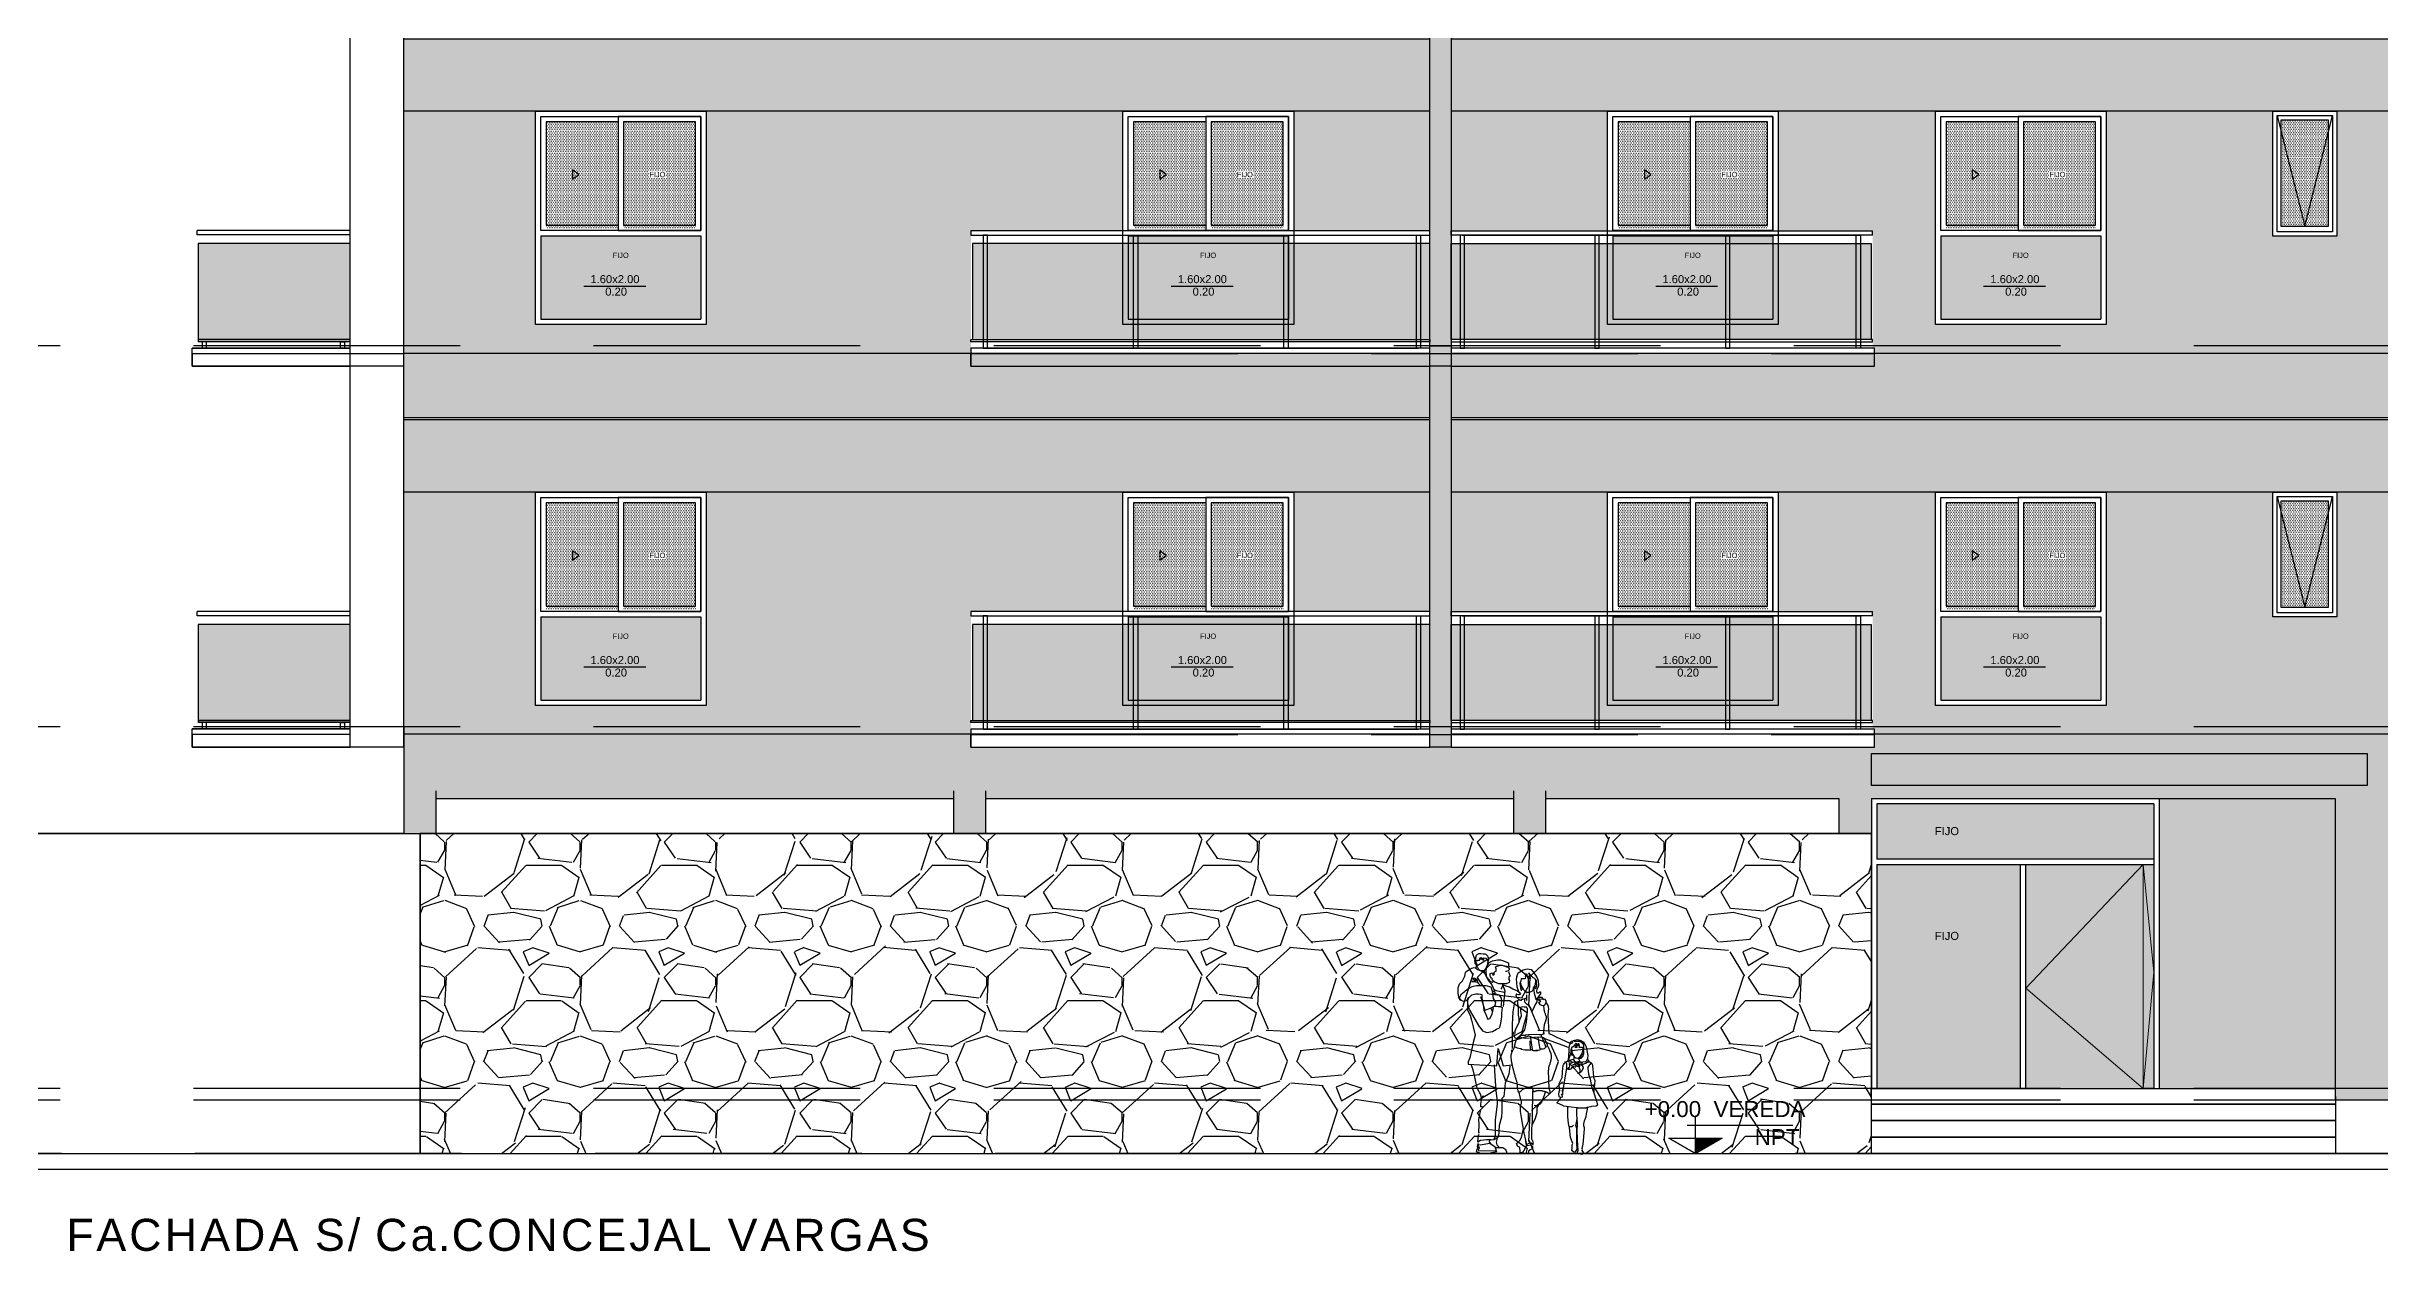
# Model space of a CAD drawing. Header units: metres. Extents: x 126 to 596, y -539 to -70.
# Drawn here: x 392.52 to 414.38, y -398.01 to -386.72 of the extents above; entities that cross this region are included whole.
import ezdxf
from ezdxf.enums import TextEntityAlignment as Align

# ---------------------------------------------------------------- set-up
doc = ezdxf.new("R2010")
doc.units = ezdxf.units.M
doc.header["$LTSCALE"] = 10
doc.linetypes.add('DASHED2', pattern=[0.375, 0.25, -0.125])
doc.linetypes.add('HIDDEN', pattern=[0.375, 0.25, -0.125])
for name, color, linetype in [('0.1', 1, 'Continuous'), ('01', 1, 'Continuous'), ('02', 2, 'Continuous'), ('3', 3, 'Continuous'), ('A-Aberturas', 2, 'Continuous'), ('A-Balcon', 1, 'Continuous'), ('A-Mampostería', 6, 'Continuous'), ('A-NIVELES', 1, 'Continuous'), ('A-Pisos', 1, 'Continuous'), ('A-Proyección', 1, 'HIDDEN'), ('A-Revoques', 1, 'Continuous'), ('Aberturas en Fachadas', 2, 'Continuous'), ('Corte t', 2, 'Continuous'), ('Expresión Vidrio', 252, 'Continuous'), ('Fachada', 3, 'Continuous'), ('Fachada 01', 1, 'Continuous'), ('Fachada 02', 2, 'Continuous'), ('PISO', 251, 'Continuous'), ('Texto', 3, 'Continuous'), ('Texto Detalles Aberturas', 3, 'Continuous')]:
    doc.layers.add(name, color=color, linetype=linetype)
doc.layers.add('M1-Muro Común 20', color=12, linetype='Continuous', transparency=0.5)
doc.styles.add('Arial', font='arial.ttf')
doc.styles.add('COTAS', font='ROMANS.shx', dxfattribs={"width": 0.7})
doc.styles.add('ROMANS', font='arial.ttf', dxfattribs={"width": 1.02, "height": 1.2})

# ---------------------------------------------------------------- blocks, each defined once
blk = doc.blocks.new('aberturas 2')
at = {"layer": 'Expresión Vidrio'}
h = blk.add_hatch(dxfattribs=at)
h.set_pattern_fill('DOTS', color=252, scale=0.01)
h.set_pattern_definition([(0, (-1009.145685, 397.000675), (0.0079375, 0.015875), [0, -0.015875])])
h.paths.add_polyline_path([(315.617, -169.076), (315.617, -168.076), (316.292, -168.076), (316.292, -169.076)])
h = blk.add_hatch(dxfattribs=at)
h.set_pattern_fill('DOTS', color=252, scale=0.01)
h.set_pattern_definition([(0, (-1009.595685, 397.000675), (0.0079375, 0.015875), [0, -0.015875])])
h.paths.add_polyline_path([(316.342, -169.076), (316.342, -168.076), (317.017, -168.076), (317.017, -169.076)])
h = blk.add_hatch(dxfattribs=at)
h.set_pattern_fill('DOTS', color=252, scale=0.01)
h.set_pattern_definition([(0, (0, -0.05), (0.0079375, 0.015875), [0, -0.015875])])
h.paths.add_polyline_path([(317.067, -169.926), (317.067, -169.146), (315.567, -169.146), (315.567, -169.926)])
at = {"layer": 'A-Aberturas'}
for p, q in [((315.567, -169.146), (315.567, -169.926)), ((315.567, -169.146), (317.067, -169.146)), ((317.067, -169.146), (317.067, -169.926)), ((315.567, -169.926), (317.067, -169.926))]:
    blk.add_line(p, q, dxfattribs=at)
for points in [[(317.117, -169.976), (315.517, -169.976), (315.517, -167.976), (317.117, -167.976)], [(315.567, -169.096), (315.567, -168.026), (317.067, -168.026), (317.067, -169.096)], [(317.067, -168.026), (316.292, -168.026), (316.292, -169.096), (317.067, -169.096)]]:
    blk.add_lwpolyline(points, close=True, dxfattribs=at)
at = {"layer": 'A-Aberturas', "color": 1}
blk.add_lwpolyline([(316.292, -168.076), (315.617, -168.076), (315.617, -169.046), (316.292, -169.046)], dxfattribs=at)
blk.add_lwpolyline([(317.017, -168.076), (316.342, -168.076), (316.342, -169.046), (317.017, -169.046)], close=True, dxfattribs=at)
at = {"layer": 'Texto Detalles Aberturas', "color": 3}
blk.add_line((316.549, -169.618), (315.968, -169.618), dxfattribs=at)
at = {"layer": 'Texto Detalles Aberturas'}
blk.add_lwpolyline([(315.862, -168.527), (315.862, -168.613), (315.922, -168.57)], close=True, dxfattribs=at)
at = {"layer": 'Texto Detalles Aberturas', "color": 3, "style": 'ROMANS'}
for p in [(316.659, -168.57), (316.315, -169.327)]:
    blk.add_text('FIJO', height=0.05, dxfattribs=at).set_placement(p, align=Align.MIDDLE_CENTER)
for s, p in [('1.60x2.00', (316.031, -169.588)), ('0.20', (316.17, -169.705))]:
    blk.add_text(s, height=0.075, dxfattribs=at).set_placement(p)
blk = doc.blocks.new('fachada 1a 3')
at = {"layer": '0.1', "transparency": 33554636}
h = blk.add_hatch(color=253, dxfattribs=at)
h.dxf.hatch_style = 1
h.paths.add_polyline_path([(350.844, -132.151), (341.225, -132.151), (341.225, -131.551), (350.844, -131.551)])
h.paths.add_polyline_path([(365.065, -132.151), (351.044, -132.151), (351.044, -131.55), (365.065, -131.55)])
h = blk.add_hatch(color=253, dxfattribs=at)
h.dxf.hatch_style = 1
h.paths.add_polyline_path([(341.225, -132.851), (350.844, -132.851), (350.844, -132.171), (341.225, -132.171)])
h.paths.add_polyline_path([(351.044, -132.171), (365.065, -132.171), (365.065, -132.851), (351.044, -132.851)])
at = {"layer": 'A-Balcon', "transparency": 33554460}
h = blk.add_hatch(color=141, dxfattribs=at)
h.dxf.hatch_style = 1
h.paths.add_polyline_path([(346.559, -134.991), (350.844, -134.991), (350.844, -134.091), (346.559, -134.091)])
h = blk.add_hatch(color=141, dxfattribs=at)
h.dxf.hatch_style = 1
h.paths.add_polyline_path([(354.981, -134.991), (351.044, -134.991), (351.044, -134.091), (354.981, -134.091)])
at = {"layer": 'Expresión Vidrio'}
h = blk.add_hatch(dxfattribs=at)
h.set_pattern_fill('DOTS', color=252, scale=0.01)
h.set_pattern_definition([(0, (-966.36699, 431.926638), (0.0079375, 0.015875), [0, -0.015875])])
h.paths.add_polyline_path([(359.266, -133.931), (359.266, -132.931), (358.826, -132.931), (358.826, -133.931)])
at = {"layer": 'M1-Muro Común 20', "transparency": 33554687}
h = blk.add_hatch(color=8, dxfattribs=at)
h.dxf.hatch_style = 1
h.paths.add_polyline_path([(350.844, -131.481), (351.044, -131.481), (351.044, -135.241), (350.844, -135.241)])
at = {"layer": 'M1-Muro Común 20', "transparency": 33554534}
h = blk.add_hatch(color=254, dxfattribs=at)
h.dxf.hatch_style = 1
h.paths.add_polyline_path([(342.463, -132.851), (341.224, -132.851), (341.225, -134.981), (341.225, -134.981), (341.225, -135.12), (342.463, -135.12), (342.463, -135.011), (342.465, -135.011), (342.463, -134.991), (342.463, -134.091), (342.463, -134.011), (342.463, -133.971)])
h.paths.add_polyline_path([(365.065, -132.851), (364.112, -132.851), (364.112, -133.97), (365.024, -133.97), (365.024, -134.01), (364.924, -134.01), (364.924, -134.092), (365.024, -134.092), (365.024, -135.012), (364.892, -135.012), (364.924, -135.012), (364.924, -135.051), (365.065, -135.051)])
h.paths.add_polyline_path([(354.995, -135.071), (355.013, -135.071), (355.013, -135.12), (361.392, -135.12), (361.392, -135.012), (361.409, -135.012), (361.409, -134.992), (361.409, -134.092), (361.509, -134.092), (361.509, -134.01), (361.409, -134.01), (361.409, -133.97), (362.512, -133.97), (362.512, -132.851), (360.769, -132.851), (360.769, -134.018), (360.169, -134.018), (360.169, -132.851), (359.346, -132.851), (359.346, -134.021), (358.746, -134.021), (358.746, -132.851), (357.185, -132.851), (357.185, -134.851), (355.585, -134.851), (355.585, -132.851), (354.112, -132.851), (354.112, -133.971), (354.995, -133.971)])
h.paths.add_polyline_path([(346.544, -133.971), (347.969, -133.971), (347.969, -132.851), (344.063, -132.851), (344.063, -133.971), (344.063, -134.011), (344.063, -134.091), (344.063, -134.851), (342.463, -134.851), (342.463, -135.12), (346.544, -135.12)])
h.paths.add_polyline_path([(349.569, -133.971), (350.844, -133.971), (350.844, -132.851), (349.569, -132.851)])
h.paths.add_polyline_path([(351.044, -132.851), (351.044, -133.971), (352.512, -133.971), (352.512, -132.851)])
h.paths.add_polyline_path([(350.844, -133.971), (350.844, -132.851)])
at = {"layer": 'M1-Muro Común 20', "transparency": 33554460}
h = blk.add_hatch(color=141, dxfattribs=at)
h.dxf.hatch_style = 1
h.paths.add_polyline_path([(339.3, -134.99), (340.725, -134.99), (340.725, -134.091), (339.3, -134.091)])
at = {"layer": '0.1'}
for points in [[(350.844, -131.55), (341.225, -131.55)], [(365.065, -131.55), (351.044, -131.55)], [(350.844, -135.12), (341.225, -135.12)], [(365.065, -135.12), (351.044, -135.12)]]:
    blk.add_lwpolyline(points, dxfattribs=at)
at = {"layer": '02'}
for points in [[(350.844, -135.071), (346.544, -135.071), (346.544, -135.241), (350.844, -135.241), (350.844, -135.071)], [(351.044, -135.241), (355.013, -135.241), (355.013, -135.071), (351.044, -135.071), (351.044, -135.241)]]:
    blk.add_lwpolyline(points, dxfattribs=at)
at = {"layer": 'A-Aberturas'}
blk.add_lwpolyline([(358.746, -134.021), (358.746, -132.851), (359.346, -132.851), (359.346, -134.021), (358.746, -134.021)], dxfattribs=at)
for points in [[(358.746, -134.021), (358.746, -132.851), (359.346, -132.851), (359.346, -134.021)], [(358.786, -133.981), (358.786, -132.891), (359.306, -132.891), (359.306, -133.981)]]:
    blk.add_lwpolyline(points, close=True, dxfattribs=at)
at = {"layer": 'A-Aberturas', "color": 1}
blk.add_lwpolyline([(358.826, -133.931), (358.826, -132.931), (359.266, -132.931), (359.266, -133.931)], close=True, dxfattribs=at)
at = {"layer": 'A-Aberturas', "color": 253}
for points in [[(340.725, -134.01), (339.29, -134.01), (339.29, -133.97)], [(340.725, -133.97), (339.29, -133.97)], [(340.725, -134.99), (339.3, -134.99), (339.3, -135.011)], [(340.725, -135.011), (339.3, -135.011)], [(339.38, -135.07), (339.38, -135.011), (339.34, -135.011)], [(339.34, -135.07), (339.34, -135.011)], [(340.635, -135.07), (340.635, -135.011), (340.675, -135.011)], [(340.675, -135.07), (340.675, -135.011)]]:
    blk.add_lwpolyline(points, dxfattribs=at)
blk.add_lwpolyline([(339.3, -134.99), (340.725, -134.99), (340.725, -134.091), (339.3, -134.091)], close=True, dxfattribs=at)
at = {"layer": 'A-Balcon'}
for p, q in [((354.995, -134.011), (354.995, -133.971)), ((354.995, -135.011), (354.995, -134.991))]:
    blk.add_line(p, q, dxfattribs=at)
for points in [[(346.544, -134.011), (350.844, -134.011), (350.844, -133.971), (346.544, -133.971), (346.544, -134.011)], [(354.995, -134.011), (351.044, -134.011), (351.044, -133.971), (354.995, -133.971)], [(351.149, -134.011), (354.861, -134.011)], [(346.544, -134.991), (350.844, -134.991), (350.844, -135.011), (346.544, -135.011), (346.544, -134.991)], [(354.995, -134.991), (351.044, -134.991), (351.044, -135.011), (354.995, -135.011)]]:
    blk.add_lwpolyline(points, dxfattribs=at)
for points in [[(346.699, -135.071), (346.699, -134.011), (346.659, -134.011), (346.659, -135.071)], [(348.068, -135.071), (348.068, -134.011), (348.108, -134.011), (348.108, -135.071)], [(349.478, -135.071), (349.478, -134.011), (349.518, -134.011), (349.518, -135.071)], [(350.719, -135.071), (350.719, -134.011), (350.759, -134.011), (350.759, -135.071)], [(351.169, -135.071), (351.169, -134.011), (351.129, -134.011), (351.129, -135.071)], [(352.431, -135.071), (352.431, -134.011), (352.391, -134.011), (352.391, -135.071)], [(353.656, -135.071), (353.656, -134.011), (353.616, -134.011), (353.616, -135.071)], [(354.841, -135.071), (354.841, -134.011), (354.881, -134.011), (354.881, -135.071)], [(346.559, -134.991), (350.844, -134.991), (350.844, -134.091), (346.559, -134.091)], [(354.981, -134.991), (351.044, -134.991), (351.044, -134.091), (354.981, -134.091)]]:
    blk.add_lwpolyline(points, close=True, dxfattribs=at)
at = {"layer": 'A-Pisos'}
blk.add_line((346.679, -135.071), (350.739, -135.071), dxfattribs=at)
for points in [[(350.844, -132.851), (341.225, -132.851)], [(365.065, -132.851), (351.044, -132.851)]]:
    blk.add_lwpolyline(points, dxfattribs=at)
for p in [(352.411, -134.011), (353.636, -134.011), (348.088, -135.071), (349.498, -135.071)]:
    blk.add_point(p, dxfattribs=at)
at = {"layer": 'A-Proyección', "color": 1}
blk.add_lwpolyline([(358.786, -132.891), (359.046, -133.931), (359.306, -132.891)], dxfattribs=at)
at = {"layer": 'Corte t', "color": 4}
blk.add_lwpolyline([(350.844, -131.481), (351.044, -131.481), (351.044, -135.241), (350.844, -135.241)], close=True, dxfattribs=at)
at = {"layer": 'Fachada'}
blk.add_line((341.225, -131.551), (341.225, -135.121), dxfattribs=at)
at = {"layer": 'Fachada 02', "color": 1}
for p, q in [((341.225, -132.151), (350.844, -132.151)), ((341.225, -132.171), (350.844, -132.171)), ((351.044, -132.151), (365.065, -132.151)), ((351.044, -132.171), (365.065, -132.171))]:
    blk.add_line(p, q, dxfattribs=at)
at = {"layer": 'Fachada 02', "color": 253}
for p, q in [((339.245, -135.12), (339.245, -135.07)), ((340.725, -135.07), (339.245, -135.07)), ((339.245, -135.07), (340.725, -135.07)), ((339.245, -135.12), (339.245, -135.24)), ((340.725, -135.24), (339.245, -135.24)), ((339.245, -135.24), (340.725, -135.24))]:
    blk.add_line(p, q, dxfattribs=at)
blk.add_lwpolyline([(340.725, -131.551), (341.225, -131.551), (341.225, -135.241), (340.725, -135.241)], close=True, dxfattribs=at)
at = {"layer": 'Fachada 02', "color": 253, "linetype": 'DASHED2'}
blk.add_lwpolyline([(339.245, -135.24), (339.245, -135.12), (340.725, -135.12)], dxfattribs=at)
at = {"layer": 'Fachada 02', "color": 252, "linetype": 'DASHED2', "true_color": 0x939598}
blk.add_lwpolyline([(346.544, -135.241), (346.544, -135.121), (355.013, -135.121)], dxfattribs=at)
at = {"layer": 'Aberturas en Fachadas'}
for p in [(26.946, 35.126), (32.452, 35.126), (36.994, 35.126), (40.068, 35.126)]:
    blk.add_blockref('aberturas 2', p, dxfattribs=at)
blk = doc.blocks.new('niveles')
at = {"layer": 'PISO', "linetype": 'HIDDEN'}
for p, q in [((572.152, -290.644), (533.455, -290.644)), ((572.152, -294.214), (533.455, -294.214)), ((572.152, -297.714), (533.455, -297.714)), ((572.165, -298.214), (533.455, -298.214))]:
    blk.add_line(p, q, dxfattribs=at)
at = {"layer": 'PISO', "color": 41, "linetype": 'HIDDEN', "true_color": 0xf4ee51}
blk.add_line((572.152, -297.604), (533.455, -297.604), dxfattribs=at)
blk = doc.blocks.new('Monos1')
for points in [[(-0.49, 1.789), (-0.491, 1.814), (-0.484, 1.824), (-0.483, 1.841), (-0.478, 1.862), (-0.466, 1.872), (-0.451, 1.877), (-0.437, 1.879), (-0.413, 1.875), (-0.398, 1.876), (-0.389, 1.872), (-0.373, 1.857), (-0.369, 1.842), (-0.361, 1.833), (-0.366, 1.807), (-0.371, 1.799)], [(-0.464, 1.745), (-0.467, 1.751), (-0.471, 1.756), (-0.475, 1.765), (-0.478, 1.772), (-0.48, 1.771), (-0.484, 1.772), (-0.488, 1.784), (-0.49, 1.801), (-0.486, 1.811), (-0.478, 1.812), (-0.473, 1.809), (-0.474, 1.807), (-0.468, 1.816), (-0.444, 1.816), (-0.444, 1.828), (-0.44, 1.837), (-0.434, 1.839), (-0.432, 1.822), (-0.428, 1.838), (-0.418, 1.815), (-0.408, 1.822), (-0.411, 1.836), (-0.387, 1.835), (-0.386, 1.834), (-0.382, 1.826), (-0.374, 1.815), (-0.373, 1.808), (-0.371, 1.802)], [(-0.486, 1.74), (-0.474, 1.762)], [(-0.379, 1.653), (-0.385, 1.704), (-0.382, 1.751), (-0.359, 1.795), (-0.328, 1.81), (-0.28, 1.818), (-0.253, 1.818), (-0.232, 1.813), (-0.175, 1.791), (-0.175, 1.775), (-0.178, 1.751), (-0.173, 1.738), (-0.166, 1.728), (-0.181, 1.716), (-0.196, 1.708), (-0.205, 1.708)], [(-0.361, 1.79), (-0.361, 1.79)], [(-0.175, 1.71), (-0.17, 1.689), (-0.163, 1.671), (-0.16, 1.664), (-0.17, 1.659), (-0.173, 1.656), (-0.173, 1.653), (-0.171, 1.65), (-0.175, 1.648), (-0.171, 1.646), (-0.173, 1.642), (-0.175, 1.639), (-0.167, 1.625), (-0.17, 1.606), (-0.198, 1.595), (-0.23, 1.595), (-0.268, 1.595), (-0.31, 1.612), (-0.322, 1.621), (-0.329, 1.635), (-0.329, 1.644), (-0.333, 1.646), (-0.335, 1.646), (-0.346, 1.658), (-0.348, 1.673), (-0.349, 1.689), (-0.339, 1.693), (-0.329, 1.697), (-0.322, 1.693), (-0.321, 1.687), (-0.325, 1.679), (-0.316, 1.679), (-0.308, 1.685), (-0.312, 1.691), (-0.312, 1.7), (-0.3, 1.708), (-0.293, 1.713), (-0.293, 1.734), (-0.297, 1.752), (-0.284, 1.76), (-0.264, 1.764), (-0.244, 1.773), (-0.211, 1.76), (-0.185, 1.749), (-0.175, 1.753)], [(-0.62, 1.439), (-0.64, 1.457), (-0.647, 1.502), (-0.647, 1.556), (-0.636, 1.595), (-0.607, 1.622), (-0.586, 1.664), (-0.58, 1.699)], [(-0.636, 1.446), (-0.6, 1.43), (-0.568, 1.436), (-0.554, 1.461), (-0.545, 1.467), (-0.52, 1.489), (-0.484, 1.5), (-0.461, 1.5), (-0.439, 1.498), (-0.425, 1.495), (-0.425, 1.464), (-0.421, 1.428), (-0.414, 1.394), (-0.397, 1.346), (-0.394, 1.346), (-0.365, 1.359), (-0.334, 1.371), (-0.3, 1.39), (-0.294, 1.418), (-0.318, 1.456), (-0.326, 1.524), (-0.34, 1.563), (-0.387, 1.574), (-0.478, 1.576), (-0.52, 1.565), (-0.548, 1.549), (-0.583, 1.524), (-0.593, 1.515), (-0.622, 1.489), (-0.636, 1.467), (-0.636, 1.442)], [(-0.397, 1.69), (-0.421, 1.707), (-0.435, 1.715), (-0.456, 1.721), (-0.467, 1.726), (-0.475, 1.735), (-0.478, 1.738), (-0.503, 1.743), (-0.523, 1.737), (-0.545, 1.724), (-0.576, 1.704), (-0.58, 1.699)], [(-0.435, 1.576), (-0.463, 1.602), (-0.468, 1.627), (-0.491, 1.643), (-0.509, 1.645), (-0.514, 1.64), (-0.481, 1.625), (-0.479, 1.622), (-0.52, 1.617), (-0.486, 1.612), (-0.458, 1.61)], [(-0.404, 1.72), (-0.402, 1.695)], [(-0.397, 1.69), (-0.369, 1.63), (-0.333, 1.584), (-0.308, 1.528), (-0.308, 1.525), (-0.326, 1.52)], [(-0.38, 1.653), (-0.35, 1.62), (-0.329, 1.61), (-0.316, 1.616)], [(-0.355, 1.612), (-0.352, 1.625)], [(-0.313, 1.54), (-0.293, 1.53), (-0.263, 1.526), (-0.231, 1.519), (-0.219, 1.516)], [(-0.229, 1.589), (-0.24, 1.558), (-0.249, 1.544)], [(-0.229, 1.58), (-0.21, 1.529), (-0.225, 1.381)], [(-0.226, 1.585), (-0.193, 1.573), (-0.168, 1.565), (-0.135, 1.547), (-0.113, 1.536), (-0.088, 1.524), (-0.079, 1.52)], [(-0.099, 1.662), (-0.106, 1.639), (-0.102, 1.604), (-0.099, 1.565), (-0.08, 1.515), (-0.065, 1.507), (-0.072, 1.49), (-0.084, 1.489), (-0.099, 1.494), (-0.102, 1.501), (-0.108, 1.489), (-0.102, 1.47), (-0.075, 1.444), (-0.056, 1.437)], [(-0.099, 1.662), (-0.085, 1.696), (-0.039, 1.726), (-0.001, 1.735), (0.035, 1.727), (0.047, 1.712), (0.071, 1.684), (0.092, 1.651), (0.1, 1.623), (0.102, 1.609)], [(0.052, 1.654), (0.048, 1.655), (0.039, 1.663), (0.032, 1.673), (0.027, 1.682), (0.015, 1.696), (0.016, 1.675), (0.023, 1.653), (0.034, 1.645), (0.018, 1.644), (0.007, 1.645), (0.002, 1.663), (-0.006, 1.685), (-0.003, 1.658), (-0.015, 1.69), (-0.02, 1.661), (-0.018, 1.649), (-0.021, 1.642), (-0.048, 1.641), (-0.059, 1.643), (-0.059, 1.643), (-0.062, 1.619), (-0.069, 1.597), (-0.067, 1.578), (-0.065, 1.556), (-0.059, 1.534), (-0.057, 1.528)], [(0.052, 1.654), (0.062, 1.649), (0.068, 1.646), (0.073, 1.635), (0.082, 1.622), (0.083, 1.608), (0.085, 1.591), (0.086, 1.573), (0.079, 1.563)], [(0.057, 1.55), (0.062, 1.53), (0.065, 1.506), (0.069, 1.485), (0.076, 1.463), (0.08, 1.443)], [(0.102, 1.609), (0.104, 1.594), (0.105, 1.577), (0.101, 1.566), (0.09, 1.545), (0.085, 1.525), (0.09, 1.51), (0.102, 1.51), (0.117, 1.518), (0.122, 1.52), (0.123, 1.512), (0.122, 1.499), (0.112, 1.483), (0.098, 1.465), (0.087, 1.452), (0.078, 1.451)], [(-0.55, 1.464), (-0.56, 1.436), (-0.562, 1.389), (-0.562, 1.348), (-0.536, 1.299), (-0.523, 1.254), (-0.508, 1.192), (-0.489, 1.113), (-0.509, 1.044), (-0.538, 0.9), (-0.555, 0.861), (-0.555, 0.84), (-0.285, 0.826), (-0.272, 0.987), (-0.226, 0.826), (-0.14, 0.835)], [(-0.446, 1.186), (-0.541, 1.354), (-0.549, 1.373), (-0.556, 1.4)], [(-0.474, 1.5), (-0.458, 1.497)], [(-0.442, 1.472), (-0.434, 1.46), (-0.421, 1.416), (-0.41, 1.379), (-0.407, 1.344), (-0.392, 1.315), (-0.372, 1.266), (-0.369, 1.261)], [(-0.369, 1.261), (-0.35, 1.269), (-0.331, 1.308), (-0.316, 1.368), (-0.316, 1.37)], [(-0.325, 1.333), (-0.342, 1.368)], [(-0.3, 1.5), (-0.311, 1.5), (-0.318, 1.502)], [(-0.246, 1.376), (-0.242, 1.399), (-0.24, 1.437), (-0.244, 1.466), (-0.261, 1.488), (-0.282, 1.493), (-0.303, 1.501), (-0.301, 1.511), (-0.315, 1.524)], [(-0.315, 1.381), (-0.297, 1.384), (-0.289, 1.383), (-0.272, 1.382), (-0.257, 1.38), (-0.242, 1.376), (-0.236, 1.372)], [(-0.237, 1.373), (-0.243, 1.323), (-0.242, 1.284), (-0.253, 1.224), (-0.261, 1.183), (-0.261, 1.182)], [(-0.009, 1.459), (-0.064, 1.439), (-0.09, 1.436), (-0.116, 1.424), (-0.125, 1.407), (-0.136, 1.332), (-0.142, 1.213), (-0.142, 1.146), (-0.13, 1.129), (-0.119, 1.091), (-0.099, 1.077), (-0.078, 1.088), (-0.049, 1.129), (-0.023, 1.161), (-0.009, 1.233), (-0.003, 1.303), (0.003, 1.332), (0.003, 1.361), (-0.009, 1.375), (-0.029, 1.375), (-0.049, 1.378), (-0.064, 1.372), (-0.064, 1.355), (-0.064, 1.337), (-0.058, 1.3), (-0.058, 1.291), (-0.073, 1.253), (-0.084, 1.222), (-0.104, 1.181), (-0.116, 1.149), (-0.116, 1.129)], [(-0.078, 1.236), (-0.078, 1.268), (-0.084, 1.3), (-0.084, 1.323), (-0.084, 1.34), (-0.084, 1.363), (-0.084, 1.381), (-0.09, 1.404), (-0.09, 1.421), (-0.093, 1.43)], [(0.09, 1.45), (0.09, 1.424), (0.069, 1.395), (0.058, 1.361), (0.043, 1.335), (0.038, 1.343), (0.032, 1.366), (0.017, 1.387), (-0.003, 1.401), (-0.015, 1.413), (-0.023, 1.421), (-0.023, 1.436), (-0.023, 1.45)], [(-0.007, 1.515), (-0.007, 1.506)], [(-0.007, 1.492), (-0.007, 1.436)], [(0.087, 1.453), (0.107, 1.439), (0.121, 1.435)], [(0.155, 1.444), (0.139, 1.466), (0.097, 1.467)], [(0.118, 1.451), (0.098, 1.449), (0.116, 1.437), (0.122, 1.435), (0.118, 1.419), (0.104, 1.419), (0.118, 1.399), (0.134, 1.393), (0.158, 1.391), (0.168, 1.401), (0.176, 1.423), (0.176, 1.433), (0.166, 1.447), (0.118, 1.451)], [(0.151, 1.395), (0.152, 1.391), (0.153, 1.386), (0.153, 1.382), (0.153, 1.377), (0.154, 1.372), (0.154, 1.367), (0.155, 1.362), (0.155, 1.357), (0.156, 1.351), (0.157, 1.346), (0.158, 1.341), (0.159, 1.336), (0.161, 1.331), (0.162, 1.326), (0.164, 1.321), (0.166, 1.316), (0.167, 1.312), (0.168, 1.308), (0.17, 1.304), (0.171, 1.301), (0.172, 1.298), (0.173, 1.295), (0.174, 1.292), (0.175, 1.289), (0.175, 1.287), (0.176, 1.285), (0.176, 1.283), (0.176, 1.281), (0.176, 1.28), (0.177, 1.278), (0.176, 1.276), (0.176, 1.274), (0.176, 1.272), (0.176, 1.27), (0.176, 1.268), (0.175, 1.266), (0.175, 1.263), (0.175, 1.261), (0.174, 1.258), (0.173, 1.255), (0.172, 1.252), (0.171, 1.249), (0.17, 1.246), (0.169, 1.242), (0.168, 1.239), (0.167, 1.235), (0.165, 1.232), (0.164, 1.229), (0.163, 1.225), (0.162, 1.222), (0.161, 1.219), (0.16, 1.216), (0.159, 1.212), (0.159, 1.209), (0.158, 1.205), (0.157, 1.201), (0.157, 1.197), (0.156, 1.192), (0.156, 1.187), (0.155, 1.182), (0.155, 1.176), (0.154, 1.171), (0.154, 1.165), (0.153, 1.16), (0.153, 1.154), (0.152, 1.149), (0.151, 1.144), (0.15, 1.14), (0.15, 1.136), (0.149, 1.132), (0.149, 1.129), (0.148, 1.127), (0.149, 1.125)], [(0.174, 1.417), (0.177, 1.416), (0.191, 1.392), (0.197, 1.361), (0.191, 1.303), (0.2, 1.129)], [(-0.446, 1.186), (-0.419, 1.152)], [(-0.419, 1.152), (-0.379, 1.137), (-0.325, 1.146), (-0.288, 1.168), (-0.261, 1.182)], [(-0.14, 0.987), (-0.138, 1.151)], [(-0.073, 1.099), (-0.094, 1.083), (-0.104, 1.069), (-0.115, 1.04), (-0.124, 1.007), (-0.114, 1.003)], [(-0.069, 1.111), (-0.073, 1.099), (-0.054, 1.091), (-0.018, 1.085), (0.021, 1.088)], [(-0.068, 1.113), (-0.042, 1.112), (-0.015, 1.112)], [(0.149, 1.16), (0.156, 1.129), (0.154, 1.121), (0.127, 1.115), (0.11, 1.115), (0.084, 1.118), (0.012, 1.115), (-0.015, 1.112), (-0.019, 1.111)], [(0.105, 1.093), (0.128, 1.098)], [(0.13, 1.115), (0.13, 1.1), (0.139, 1.086), (0.159, 1.04), (0.172, 0.999)], [(0.13, 1.1), (0.141, 1.095), (0.156, 1.087), (0.17, 1.059), (0.186, 1.021), (0.188, 1.01), (0.173, 1.005)], [(0.2, 1.129), (0.225, 1.12), (0.258, 1.103), (0.281, 1.092)], [(-0.12, 1.005), (-0.124, 0.998), (-0.127, 0.99), (-0.131, 0.983), (-0.134, 0.976), (-0.138, 0.969), (-0.141, 0.963), (-0.143, 0.957), (-0.145, 0.952), (-0.147, 0.947), (-0.149, 0.944), (-0.15, 0.94), (-0.152, 0.937), (-0.153, 0.935), (-0.153, 0.932), (-0.154, 0.93), (-0.155, 0.928), (-0.155, 0.925), (-0.155, 0.923), (-0.156, 0.92), (-0.156, 0.917), (-0.156, 0.914), (-0.156, 0.909), (-0.155, 0.905), (-0.155, 0.9), (-0.154, 0.893), (-0.153, 0.887), (-0.152, 0.88), (-0.151, 0.872), (-0.149, 0.864), (-0.148, 0.856), (-0.146, 0.848), (-0.144, 0.84), (-0.143, 0.833), (-0.141, 0.825), (-0.14, 0.818), (-0.138, 0.81), (-0.136, 0.803), (-0.134, 0.795), (-0.132, 0.787), (-0.13, 0.779), (-0.128, 0.771), (-0.126, 0.763), (-0.123, 0.754), (-0.121, 0.745), (-0.118, 0.737), (-0.116, 0.728), (-0.113, 0.72), (-0.111, 0.712), (-0.109, 0.704), (-0.107, 0.697), (-0.104, 0.69), (-0.103, 0.683), (-0.101, 0.677), (-0.099, 0.671), (-0.098, 0.666), (-0.097, 0.661), (-0.096, 0.656), (-0.096, 0.651), (-0.096, 0.647), (-0.095, 0.643), (-0.095, 0.639), (-0.095, 0.634), (-0.095, 0.63), (-0.094, 0.625), (-0.094, 0.619), (-0.093, 0.614), (-0.092, 0.608), (-0.091, 0.602), (-0.09, 0.597), (-0.089, 0.591), (-0.088, 0.587), (-0.086, 0.583), (-0.085, 0.58), (-0.084, 0.577), (-0.083, 0.576), (-0.082, 0.575), (-0.081, 0.575), (-0.08, 0.575), (-0.079, 0.575), (-0.077, 0.576), (-0.076, 0.577), (-0.074, 0.578), (-0.072, 0.579), (-0.07, 0.581), (-0.067, 0.583), (-0.065, 0.585), (-0.063, 0.587), (-0.06, 0.589), (-0.058, 0.591), (-0.055, 0.594), (-0.053, 0.596), (-0.05, 0.599), (-0.047, 0.601), (-0.044, 0.604), (-0.041, 0.606), (-0.038, 0.608), (-0.034, 0.61), (-0.03, 0.612), (-0.026, 0.614), (-0.022, 0.615), (-0.018, 0.617), (-0.013, 0.618), (-0.009, 0.619), (-0.005, 0.62), (-0.001, 0.621), (0.003, 0.622), (0.007, 0.623), (0.01, 0.624), (0.014, 0.625), (0.018, 0.625), (0.022, 0.626), (0.026, 0.626), (0.03, 0.626), (0.034, 0.627), (0.038, 0.627), (0.039, 0.627)], [(-0.144, 0.955), (-0.144, 0.976)], [(-0.114, 1.003), (-0.096, 0.994), (-0.067, 0.986), (-0.065, 0.988), (-0.057, 0.988), (-0.057, 0.981), (-0.023, 0.975), (0.013, 0.975), (0.034, 0.972), (0.034, 0.977), (0.044, 0.979), (0.046, 0.973), (0.058, 0.968), (0.087, 0.968), (0.097, 0.969)], [(-0.068, 1.078), (-0.07, 1.08), (-0.09, 1.085)], [(-0.09, 1.076), (-0.09, 1.08)], [(0.031, 0.972), (0.026, 1.053), (0.021, 1.053)], [(0.121, 0.983), (0.112, 1.035), (0.1, 1.093), (0.026, 1.088)], [(0.065, 1.088), (0.031, 1.085), (0.045, 0.978)], [(0.039, 0.627), (0.043, 0.623), (0.044, 0.622), (0.045, 0.62), (0.046, 0.617), (0.047, 0.614), (0.048, 0.61), (0.049, 0.606), (0.05, 0.602), (0.051, 0.598), (0.052, 0.594), (0.054, 0.591), (0.055, 0.588), (0.057, 0.586), (0.059, 0.585), (0.061, 0.584), (0.063, 0.584), (0.065, 0.585), (0.068, 0.586), (0.07, 0.587), (0.073, 0.588), (0.076, 0.589), (0.078, 0.59), (0.081, 0.591), (0.084, 0.592), (0.087, 0.592), (0.09, 0.593), (0.094, 0.594), (0.097, 0.595), (0.101, 0.595), (0.104, 0.595), (0.108, 0.596), (0.113, 0.595), (0.117, 0.595), (0.122, 0.595), (0.127, 0.594), (0.133, 0.593), (0.138, 0.592), (0.144, 0.591), (0.151, 0.589), (0.157, 0.587), (0.162, 0.586), (0.168, 0.584), (0.173, 0.582), (0.178, 0.58), (0.182, 0.578), (0.185, 0.577), (0.188, 0.575), (0.19, 0.574), (0.193, 0.572), (0.195, 0.571), (0.197, 0.57), (0.199, 0.569), (0.202, 0.568), (0.205, 0.568), (0.207, 0.567), (0.21, 0.567), (0.212, 0.568), (0.214, 0.568), (0.216, 0.569), (0.217, 0.571), (0.217, 0.573), (0.216, 0.576), (0.215, 0.579), (0.214, 0.583), (0.213, 0.587), (0.211, 0.591), (0.21, 0.595), (0.208, 0.6), (0.207, 0.604), (0.206, 0.609), (0.206, 0.614), (0.205, 0.619), (0.205, 0.625), (0.205, 0.63), (0.204, 0.636), (0.204, 0.643), (0.204, 0.65), (0.203, 0.657), (0.203, 0.665), (0.202, 0.673), (0.202, 0.681), (0.201, 0.689), (0.201, 0.698), (0.2, 0.707), (0.2, 0.716), (0.2, 0.724), (0.2, 0.733), (0.199, 0.742), (0.199, 0.75), (0.199, 0.758), (0.199, 0.765), (0.199, 0.772), (0.199, 0.778), (0.199, 0.784), (0.2, 0.789), (0.2, 0.794), (0.2, 0.799), (0.201, 0.804), (0.202, 0.809), (0.203, 0.814), (0.205, 0.819), (0.206, 0.825), (0.209, 0.831), (0.211, 0.837), (0.213, 0.844), (0.215, 0.851), (0.217, 0.858), (0.219, 0.865), (0.221, 0.872), (0.223, 0.88), (0.224, 0.887), (0.225, 0.894), (0.226, 0.902), (0.226, 0.909), (0.226, 0.916), (0.225, 0.924), (0.224, 0.931), (0.223, 0.938), (0.22, 0.946), (0.217, 0.955), (0.212, 0.965), (0.207, 0.978), (0.2, 0.992), (0.191, 1.01)], [(0.057, 0.969), (0.081, 0.971), (0.102, 0.973), (0.118, 0.975), (0.122, 0.977), (0.12, 0.983), (0.147, 0.983), (0.162, 0.988), (0.173, 1)], [(0.369, 1.003), (0.291, 1.032), (0.232, 1.053), (0.19, 1.069), (0.151, 1.085)], [(0.405, 1.046), (0.399, 1.039), (0.394, 1.036), (0.281, 1.092)], [(0.388, 0.996), (0.373, 1.001), (0.369, 1.003)], [(0.427, 0.857), (0.404, 0.87), (0.385, 0.869), (0.378, 0.873), (0.397, 0.878), (0.419, 0.885), (0.435, 0.886)], [(0.393, 0.956), (0.386, 0.933), (0.385, 0.908), (0.383, 0.888), (0.391, 0.876)], [(0.443, 1.063), (0.431, 1.059), (0.423, 1.047), (0.417, 1.036), (0.395, 1.025), (0.388, 0.998), (0.388, 0.969), (0.391, 0.948)], [(0.405, 1.046), (0.413, 1.056), (0.431, 1.06), (0.431, 1.059)], [(0.43, 1.005), (0.423, 1.001), (0.418, 0.999), (0.415, 0.99), (0.409, 0.979), (0.409, 0.969), (0.407, 0.956), (0.407, 0.942), (0.413, 0.934)], [(0.43, 1.005), (0.433, 1.006), (0.44, 1.013), (0.445, 1.021), (0.449, 1.028), (0.457, 1.039), (0.457, 1.023), (0.452, 1.006), (0.445, 1), (0.457, 1), (0.466, 1), (0.468, 1.015), (0.474, 1.032), (0.472, 1.011), (0.481, 1.036), (0.485, 1.014), (0.484, 1.004), (0.487, 1), (0.508, 1), (0.516, 1.001), (0.516, 1.001), (0.519, 0.984), (0.526, 0.967), (0.525, 0.952), (0.525, 0.935), (0.521, 0.918), (0.519, 0.913), (0.509, 0.902), (0.501, 0.894), (0.491, 0.894), (0.481, 0.894), (0.482, 0.883), (0.491, 0.867), (0.498, 0.861), (0.502, 0.859), (0.519, 0.861), (0.547, 0.867), (0.559, 0.876), (0.567, 0.896), (0.569, 0.921), (0.554, 1.001), (0.534, 1.044), (0.498, 1.064), (0.467, 1.07), (0.445, 1.064)], [(0.437, 0.913), (0.436, 0.901), (0.434, 0.876)], [(0.436, 0.879), (0.446, 0.866), (0.457, 0.858), (0.464, 0.854), (0.471, 0.863), (0.478, 0.865), (0.489, 0.87)], [(0.44, 1.056), (0.451, 1.057), (0.468, 1.057), (0.486, 1.056), (0.504, 1.048), (0.523, 1.027), (0.527, 1.01), (0.527, 0.993), (0.525, 0.982), (0.53, 0.992), (0.53, 1.005), (0.53, 1.025), (0.525, 1.039), (0.508, 1.054), (0.489, 1.062), (0.468, 1.068), (0.446, 1.064), (0.44, 1.056)], [(0.499, 0.916), (0.499, 0.894)], [(0.514, 0.837), (0.549, 0.849), (0.568, 0.865), (0.576, 0.862), (0.584, 0.865), (0.572, 0.876), (0.561, 0.884)], [(-0.426, 0.503), (-0.437, 0.553), (-0.47, 0.616), (-0.489, 0.705), (-0.509, 0.788), (-0.525, 0.838)], [(-0.312, 0.835), (-0.307, 0.777), (-0.296, 0.592), (-0.282, 0.495), (-0.282, 0.467), (-0.301, 0.318), (-0.301, 0.166), (-0.318, 0.127), (-0.34, 0.13), (-0.382, 0.132), (-0.44, 0.124), (-0.465, 0.108), (-0.459, 0.174), (-0.452, 0.18)], [(-0.163, 0.821), (-0.174, 0.746), (-0.207, 0.661), (-0.221, 0.539), (-0.238, 0.52), (-0.238, 0.442), (-0.238, 0.401), (-0.243, 0.343), (-0.263, 0.265), (-0.271, 0.16), (-0.282, 0.149), (-0.312, 0.132)], [(0.332, 0.821), (0.329, 0.803), (0.325, 0.762), (0.322, 0.711), (0.313, 0.694), (0.296, 0.656), (0.296, 0.644), (0.302, 0.589), (0.296, 0.586), (0.294, 0.58), (0.291, 0.561), (0.296, 0.539), (0.311, 0.53), (0.317, 0.53), (0.329, 0.534), (0.331, 0.542), (0.322, 0.552), (0.32, 0.56), (0.325, 0.561), (0.331, 0.556), (0.334, 0.56), (0.334, 0.569), (0.334, 0.578), (0.329, 0.587), (0.329, 0.594), (0.338, 0.608)], [(0.332, 0.821), (0.339, 0.834), (0.348, 0.849), (0.355, 0.855)], [(0.333, 0.579), (0.334, 0.58), (0.35, 0.691), (0.37, 0.805), (0.37, 0.844), (0.354, 0.856)], [(0.4, 0.87), (0.372, 0.864), (0.366, 0.863), (0.359, 0.859), (0.355, 0.859), (0.348, 0.858), (0.354, 0.856)], [(0.351, 0.858), (0.351, 0.859)], [(0.463, 0.852), (0.455, 0.856), (0.445, 0.857), (0.436, 0.858), (0.425, 0.856), (0.415, 0.85), (0.405, 0.849), (0.399, 0.847), (0.391, 0.837), (0.395, 0.824), (0.393, 0.814), (0.387, 0.804), (0.375, 0.798), (0.381, 0.795), (0.393, 0.794), (0.403, 0.794), (0.415, 0.8), (0.42, 0.81), (0.421, 0.812), (0.434, 0.818), (0.444, 0.816), (0.454, 0.816), (0.459, 0.829), (0.451, 0.831), (0.439, 0.834), (0.43, 0.832), (0.425, 0.832), (0.429, 0.837), (0.445, 0.836), (0.453, 0.835), (0.451, 0.84), (0.438, 0.844)], [(0.4, 0.87), (0.401, 0.87)], [(0.462, 0.849), (0.451, 0.849), (0.454, 0.841), (0.456, 0.828), (0.468, 0.823), (0.477, 0.828), (0.477, 0.839), (0.468, 0.853), (0.459, 0.849)], [(0.472, 0.853), (0.487, 0.861), (0.498, 0.858), (0.512, 0.855), (0.512, 0.848), (0.512, 0.832), (0.519, 0.82), (0.522, 0.804), (0.517, 0.794), (0.509, 0.773), (0.492, 0.758), (0.479, 0.753), (0.472, 0.757), (0.476, 0.757), (0.492, 0.762), (0.496, 0.776), (0.496, 0.788), (0.488, 0.805), (0.488, 0.813), (0.478, 0.82), (0.472, 0.824), (0.485, 0.831), (0.488, 0.824), (0.489, 0.82), (0.494, 0.829), (0.488, 0.834), (0.481, 0.836), (0.478, 0.837), (0.483, 0.848), (0.494, 0.844), (0.506, 0.842), (0.507, 0.83)], [(0.567, 0.865), (0.568, 0.863), (0.579, 0.861), (0.597, 0.856), (0.587, 0.837), (0.566, 0.814), (0.566, 0.8), (0.574, 0.748), (0.589, 0.701), (0.602, 0.63), (0.627, 0.563), (0.639, 0.521), (0.652, 0.483), (0.657, 0.456), (0.645, 0.447), (0.601, 0.443)], [(0.595, 0.851), (0.601, 0.848), (0.607, 0.845), (0.614, 0.796), (0.62, 0.721), (0.623, 0.707), (0.627, 0.703), (0.633, 0.689), (0.631, 0.651), (0.623, 0.604), (0.623, 0.58)], [(-0.42, 0.442), (-0.437, 0.442), (-0.437, 0.467), (-0.426, 0.522), (-0.415, 0.547), (-0.412, 0.539)], [(-0.081, 0.575), (-0.07, 0.535), (-0.061, 0.504), (-0.059, 0.49), (-0.059, 0.469), (-0.066, 0.45), (-0.066, 0.431), (-0.066, 0.398), (-0.059, 0.342), (-0.033, 0.196), (-0.016, 0.127), (-0.007, 0.08), (-0.002, 0.092), (0.019, 0.104), (0.036, 0.104), (0.052, 0.085), (0.057, 0.106), (0.043, 0.137), (0.043, 0.16), (0.043, 0.236), (0.048, 0.302), (0.048, 0.424), (0.052, 0.511), (0.052, 0.592)], [(0.104, 0.455), (0.09, 0.436), (0.09, 0.412), (0.09, 0.384), (0.074, 0.332), (0.048, 0.278), (0.046, 0.273)], [(0.17, 0.584), (0.158, 0.547), (0.133, 0.485), (0.116, 0.467), (0.09, 0.45), (0.064, 0.452)], [(0.278, 0.478), (0.305, 0.508), (0.314, 0.53)], [(0.338, 0.45), (0.278, 0.478)], [(0.323, 0.552), (0.326, 0.561)], [(0.338, 0.45), (0.412, 0.442)], [(0.38, 0.396), (0.381, 0.405), (0.381, 0.415), (0.381, 0.424), (0.381, 0.445)], [(0.412, 0.442), (0.47, 0.436), (0.471, 0.431), (0.559, 0.432), (0.559, 0.438), (0.599, 0.445), (0.599, 0.446)], [(0.496, 0), (0.518, -0.003), (0.53, 0.011), (0.514, 0.031), (0.518, 0.042), (0.514, 0.049), (0.523, 0.092), (0.535, 0.23), (0.535, 0.243), (0.53, 0.263), (0.53, 0.281), (0.537, 0.311), (0.551, 0.349), (0.555, 0.374), (0.562, 0.403), (0.567, 0.439)], [(-0.451, 0.199), (-0.456, 0.193), (-0.456, 0.196), (-0.451, 0.276), (-0.456, 0.323), (-0.44, 0.401), (-0.436, 0.406)], [(-0.04, 0.009), (-0.066, 0.014), (-0.066, 0.028), (-0.07, 0.052), (-0.075, 0.064), (-0.092, 0.071), (-0.096, 0.082), (-0.103, 0.097), (-0.087, 0.111), (-0.07, 0.125), (-0.054, 0.153), (-0.037, 0.238)], [(0.435, 0.017), (0.417, 0.031), (0.421, 0.052), (0.421, 0.067), (0.421, 0.083), (0.426, 0.097), (0.406, 0.153), (0.394, 0.245), (0.385, 0.286), (0.38, 0.349), (0.38, 0.396)], [(0.432, 0.27), (0.416, 0.254), (0.396, 0.254), (0.39, 0.261)], [(0.466, 0.334), (0.464, 0.329), (0.458, 0.295), (0.453, 0.268), (0.46, 0.241), (0.46, 0.137), (0.46, 0.099), (0.465, 0.092), (0.46, 0.081), (0.465, 0.056), (0.465, 0.045), (0.454, 0.027), (0.445, 0.015), (0.443, 0.017)], [(0.468, 0.301), (0.468, 0.299), (0.468, 0.275), (0.463, 0.223), (0.467, 0.13), (0.474, 0.027), (0.467, 0.013), (0.463, 0.002), (0.483, 0)], [(0.468, 0.301), (0.467, 0.316), (0.466, 0.339), (0.465, 0.36), (0.465, 0.395), (0.465, 0.419), (0.466, 0.432)], [(-0.465, 0.097), (-0.47, 0.069), (-0.465, 0.055), (-0.476, 0.036), (-0.481, 0.022), (-0.44, 0.005), (-0.395, 0.002), (-0.357, 0.002), (-0.332, 0.014), (-0.287, 0.022), (-0.287, 0.025)], [(-0.45, 0.093), (-0.461, 0.082), (-0.452, 0.055), (-0.461, 0.031), (-0.288, 0.028), (-0.3, 0.062), (-0.353, 0.098), (-0.441, 0.082)], [(-0.339, 0.09), (-0.354, 0.112), (-0.353, 0.128)], [(-0.353, 0.004), (-0.192, 0.002), (-0.191, 0.015), (-0.2, 0.038), (-0.231, 0.058), (-0.298, 0.058)], [(-0.282, 0.146), (-0.293, 0.11), (-0.287, 0.085), (-0.271, 0.069), (-0.268, 0.055)], [(-0.018, 0.06), (-0.001, 0.078), (0.032, 0.085), (0.049, 0.068), (0.049, 0.051), (0.027, 0.038), (0.012, 0.026), (0.009, 0.004), (-0.028, 0.004), (-0.05, 0.013), (-0.03, 0.031), (-0.018, 0.06)], [(-0.015, 0.119), (-0.016, 0.115), (-0.011, 0.082), (-0.008, 0.07)]]:
    blk.add_lwpolyline(points)
for points in [[(-0.371, 1.807, -0.069931), (-0.376, 1.77, -0.08175), (-0.389, 1.741, -0.132458), (-0.402, 1.721, -0.135616), (-0.426, 1.714, -0.135616)], [(-0.426, 1.714, -0.135616), (-0.449, 1.721, -0.132458), (-0.462, 1.741, -0.010044), (-0.464, 1.745, -0.044716)], [(0.011, 1.513, -0.135616), (-0.019, 1.519, -0.132458), (-0.037, 1.545, -0.08175), (-0.057, 1.581, -0.044716), (-0.064, 1.611, -0.129643)], [(0.076, 1.636, -0.069931), (0.072, 1.588, -0.08175), (0.056, 1.55, -0.132458), (0.041, 1.523, -0.135616), (0.011, 1.513, -0.135616)], [(0.412, 0.991, 0.069931), (0.418, 0.954, 0.08175), (0.431, 0.925, 0.132458), (0.444, 0.905, 0.135616), (0.467, 0.898, 0.135616)], [(0.467, 0.898, 0.135616), (0.491, 0.905, 0.132458), (0.504, 0.925, 0.08175), (0.517, 0.954, 0.044716), (0.522, 0.977, 0.129643)]]:
    blk.add_lwpolyline(points, format="xyb")
for centre, radius in [((-0.052, 1.55), 0.00994), ((0.069, 1.557), 0.00994), ((0.421, 0.93), 0.00767), ((0.514, 0.93), 0.00767)]:
    blk.add_circle(centre, radius)
blk = doc.blocks.new('NivelGen')
blk.add_hatch(color=256).paths.add_polyline_path([(0.251, 0.145), (0, 0.145), (0, 0)])
for p, q in [((-0.077, 0.266), (0.913, 0.266)), ((0, 0), (0, 0.343))]:
    blk.add_line(p, q)
at = {"const_width": 0.01}
blk.add_lwpolyline([(-0.251, 0.145), (0, 0), (0.251, 0.145)], dxfattribs=at)
blk.add_lwpolyline([(0, 0), (-0.251, 0.145), (0.251, 0.145), (0, 0)])
at = {"style": 'COTAS', "width": 0.7}
for tag, p in [('NIVEL', (0.973, 0.365)), ('NPT.INT', (0.973, 0.048))]:
    blk.add_attdef(tag, text='', height=0.2, dxfattribs=at).set_placement(p, align=Align.RIGHT)

msp = doc.modelspace()

# ---------------------------------------------------------------- hatches: boundary and pattern name
at = {"layer": 'Expresión Vidrio', "transparency": 33554556}
h = msp.add_hatch(color=252, dxfattribs=at)
h.dxf.hatch_style = 1
h.paths.add_polyline_path([(412.317, -396.485), (413.967, -396.485), (413.967, -393.765), (412.317, -393.765)])
at = {"layer": 'Expresión Vidrio'}
h = msp.add_hatch(dxfattribs=at)
h.set_pattern_fill('DOTS', color=252, scale=0.01)
h.set_pattern_definition([(0, (0, -20), (0.0079375, 0.015875), [0, -0.015875])])
h.paths.add_polyline_path([(412.267, -394.335), (412.267, -393.815), (409.672, -393.815), (409.672, -394.335)])
h = msp.add_hatch(dxfattribs=at)
h.set_pattern_fill('DOTS', color=252, scale=0.01)
h.set_pattern_definition([(0, (54.621017, -296.811574), (0.0079375, 0.015875), [0, -0.015875])])
h.paths.add_polyline_path([(411.017, -394.385), (409.672, -394.385), (409.672, -396.485), (411.017, -396.485)])
h = msp.add_hatch(dxfattribs=at)
h.set_pattern_fill('DOTS', color=252, scale=0.01)
h.set_pattern_definition([(0, (0, -15), (0.0079375, 0.015875), [0, -0.015875])])
h.paths.add_polyline_path([(412.267, -394.385), (411.066, -394.385), (411.066, -396.485), (412.267, -396.485)])
at = {"layer": 'M1-Muro Común 20', "transparency": 33554559}
h = msp.add_hatch(color=8, dxfattribs=at)
h.dxf.hatch_style = 1
h.paths.add_polyline_path([(419.666, -393.285), (416.029, -393.285), (416.029, -393.165), (409.65, -393.165), (409.65, -393.285), (401.182, -393.285), (401.182, -393.165), (395.866, -393.165), (395.867, -394.095), (396.167, -394.095), (396.166, -393.765), (401.016, -393.765), (401.016, -394.095), (401.316, -394.095), (401.316, -393.765), (406.265, -393.765), (406.265, -394.095), (406.565, -394.095), (406.565, -393.765), (409.316, -393.765), (409.316, -394.095), (409.622, -394.095), (409.622, -393.765), (413.967, -393.765), (413.967, -396.595), (414.667, -396.595), (414.667, -393.765), (419.366, -393.765), (419.366, -396.595), (419.666, -396.595)])
at = {"layer": 'M1-Muro Común 20', "transparency": 33554687}
h = msp.add_hatch(dxfattribs=at)
h.set_pattern_fill('GRAVEL', color=252, scale=0.05)
h.paths.add_polyline_path([(409.622, -394.095), (396.017, -394.095), (396.017, -397.095), (409.622, -397.095)])

# ---------------------------------------------------------------- linework, layer by layer
msp.add_line((412.267, -396.485, 0), (412.167, -396.485, 0))
at = {"color": 4, "elevation": 0}
msp.add_lwpolyline([(409.622, -393.645), (409.622, -393.345), (413.967, -393.345), (414.267, -393.345), (414.267, -393.645), (409.622, -393.645)], dxfattribs=at)
at = {"layer": '01'}
for p, q in [((395.866, -394.095, 0), (391.741, -394.095, 0)), ((409.622, -396.485, 0), (413.967, -396.485, 0)), ((409.622, -397.095, 0), (409.622, -396.94, 0))]:
    msp.add_line(p, q, dxfattribs=at)
at = {"layer": '01', "elevation": 0}
for points in [[(409.62, -396.485), (413.969, -396.485), (413.971, -396.63), (409.622, -396.63)], [(409.622, -396.63), (413.971, -396.63), (413.971, -396.785), (409.622, -396.785)], [(409.622, -396.785), (413.971, -396.785), (413.971, -396.94), (409.622, -396.94)], [(409.622, -396.94), (413.971, -396.94), (413.971, -397.095), (409.622, -397.095)]]:
    msp.add_lwpolyline(points, close=True, dxfattribs=at)
at = {"layer": '02', "elevation": 0}
msp.add_lwpolyline([(409.622, -394.095), (396.017, -394.095), (396.017, -397.095), (409.622, -397.095)], close=True, dxfattribs=at)
at = {"layer": '3', "color": 8, "linetype": 'DASHED2', "lineweight": 0}
for p, q in [((412.167, -394.385, 0), (411.067, -395.545, 0)), ((412.167, -396.485, 0), (412.167, -394.385, 0)), ((412.267, -395.395, 0), (412.167, -394.385, 0)), ((412.167, -396.485, 0), (412.267, -395.395, 0)), ((411.067, -395.545, 0), (412.167, -396.485, 0))]:
    msp.add_line(p, q, dxfattribs=at)
at = {"layer": 'A-Mampostería'}
msp.add_line((425.352, -397.245, 0), (386.913, -397.245, 0), dxfattribs=at)
at = {"layer": 'A-Revoques', "color": 5, "elevation": 0}
msp.add_lwpolyline([(413.971, -397.095), (414.667, -397.095), (414.667, -396.595), (413.971, -396.595)], close=True, dxfattribs=at)
at = {"layer": 'Fachada'}
for p, q in [((395.866, -393.095, 0), (395.866, -394.095, 0)), ((396.166, -393.695, 0), (396.166, -394.095, 0)), ((396.166, -393.765, 0), (401.016, -393.765, 0)), ((401.016, -393.695, 0), (401.016, -394.095, 0)), ((401.316, -393.695, 0), (401.316, -394.095, 0)), ((401.316, -393.765, 0), (406.265, -393.765, 0)), ((406.265, -393.695, 0), (406.265, -394.095, 0)), ((406.565, -393.695, 0), (406.565, -394.095, 0)), ((406.565, -393.765, 0), (409.316, -393.765, 0)), ((409.316, -393.765, 0), (409.316, -394.095, 0)), ((409.622, -393.765, 0), (413.967, -393.765, 0)), ((409.622, -393.765, 0), (409.622, -394.095, 0)), ((413.967, -393.765, 0), (413.967, -396.595, 0)), ((389.697, -397.095, 0), (414.667, -397.095, 0))]:
    msp.add_line(p, q, dxfattribs=at)
at = {"layer": 'Fachada', "color": 1}
msp.add_line((391.741, -394.095, 0), (396.017, -394.095, 0), dxfattribs=at)
at = {"layer": 'Fachada', "color": 1, "elevation": 0}
msp.add_lwpolyline([(396.017, -397.095), (396.017, -394.095), (409.622, -394.095), (409.622, -396.485)], dxfattribs=at)
at = {"layer": 'Fachada 01'}
for p, q in [((412.317, -393.765, 0), (412.317, -396.485, 0)), ((409.672, -393.815, 0), (409.672, -394.335, 0)), ((412.267, -393.815, 0), (409.672, -393.815, 0)), ((412.267, -393.815, 0), (412.267, -396.485, 0)), ((412.267, -394.335, 0), (409.672, -394.335, 0)), ((409.672, -394.385, 0), (412.267, -394.385, 0)), ((409.672, -394.385, 0), (409.672, -396.485, 0)), ((411.016, -394.385, 0), (411.016, -396.485, 0)), ((411.066, -394.385, 0), (411.066, -396.485, 0))]:
    msp.add_line(p, q, dxfattribs=at)

# ---------------------------------------------------------------- block references
for p in [(54.637, -254.474, 0), (54.637, -258.044, 0)]:
    msp.add_blockref('fachada 1a 3', p)
at = {"layer": 'A-NIVELES'}
ref = msp.add_blockref('NivelGen', (407.972, -397.095, 0), dxfattribs=at)
ref.add_attrib('NIVEL', '+0.00  VEREDA', dxfattribs={"layer": '0', "height": 0.15, "style": 'Arial'}).set_placement((409.003, -396.752, 0), align=Align.RIGHT)
ref.add_attrib('NPT.INT', 'NPT', dxfattribs={"layer": '0', "height": 0.15, "style": 'Arial'}).set_placement((408.946, -397.015, 0), align=Align.RIGHT)
at = {"layer": 'Fachada 02', "color": 253}
msp.add_blockref('niveles', (-142.008, -98.881, 0), dxfattribs=at)
at = {"layer": 'PISO'}
msp.add_blockref('Monos1', (406.396, -397.097, 0), dxfattribs=at)

# ---------------------------------------------------------------- texts
at = {"layer": 'Texto', "color": 6, "insert": (392.702, -397.706, 0.35), "char_height": 0.4, "width": 12.01078, "attachment_point": 1, "line_spacing_factor": 0.72, "style": 'Arial'}
msp.add_mtext('{\\H0.75x;\\T1.1;FACHADA S/ Ca.CONCEJAL VARGAS}', dxfattribs=at)
at = {"layer": 'Texto Detalles Aberturas', "color": 3, "style": 'ROMANS'}
for p in [(410.329, -394.072, 0), (410.329, -395.054, 0)]:
    msp.add_text('FIJO', height=0.075, dxfattribs=at).set_placement(p, align=Align.MIDDLE_CENTER)

doc.saveas('drawing.dxf')
